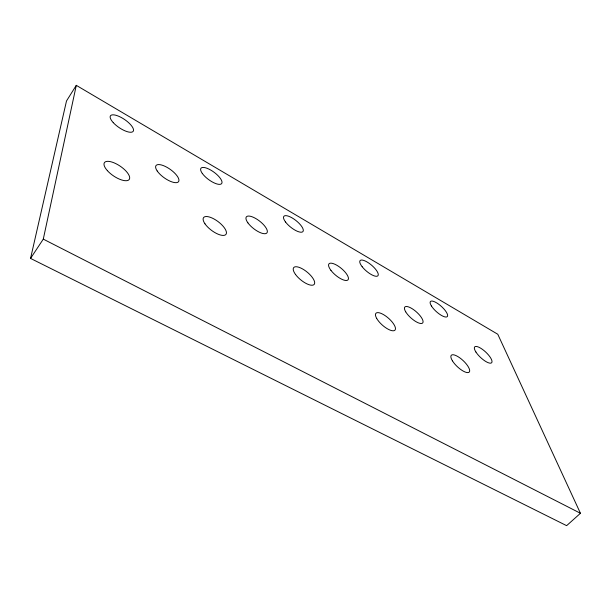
<?xml version="1.0" encoding="UTF-8"?>
<svg xmlns="http://www.w3.org/2000/svg" width="611" height="611" viewBox="0 0 611 611"><rect width="100%" height="100%" fill="white"/><g stroke="black" fill="none" stroke-linecap="round" stroke-linejoin="round"><path stroke-width="0.92" d="M30.55 258.407L43.289 239.13L76.291 85.341L497.774 334.248L580.45 513.286L566.626 525.659L30.55 258.407L66.5 100.975L76.291 85.341M43.289 239.13L580.45 513.286M285.558 222.03A12.212 4.246 38.5 0 0 302.575 231.882A12.212 4.246 38.5 0 0 292.081 217.89A12.212 4.246 38.5 0 0 285.558 222.03M247.921 222.87A13.037 4.804 37.8 0 0 266.396 233.349A13.037 4.804 37.8 0 0 255.619 218.433A13.037 4.804 37.8 0 0 247.921 222.87M295.525 274.469A13.259 5.041 39.3 0 0 313.932 284.657A13.259 5.041 39.3 0 0 302.376 268.832A13.259 5.041 39.3 0 0 295.525 274.469M202.302 173.432A12.877 4.567 36.4 0 0 220.831 184.163A12.877 4.567 36.4 0 0 210.78 170.095A12.877 4.567 36.4 0 0 202.302 173.432M157.203 170.981A13.847 5.178 35.4 0 0 177.434 182.452A13.847 5.178 35.4 0 0 167.2 167.445A13.847 5.178 35.4 0 0 157.203 170.981M431.435 305.996A11.296 3.62 41.8 0 0 446.595 316.972A11.296 3.62 41.8 0 0 438.561 304.141A11.296 3.62 41.8 0 0 431.435 305.996M475.938 352.051A11.594 3.727 43.1 0 0 491.198 363.041A11.594 3.727 43.1 0 0 482.407 349.347A11.594 3.727 43.1 0 0 475.938 352.051M452.423 360.826A12.281 4.201 43.1 0 0 468.713 372.435A12.281 4.201 43.1 0 0 459.701 357.779A12.281 4.201 43.1 0 0 452.423 360.826M405.704 311.824A11.96 4.071 41.7 0 0 421.873 323.425A11.96 4.071 41.7 0 0 413.7 309.739A11.96 4.071 41.7 0 0 405.704 311.824M362.17 266.74A11.701 3.926 40.3 0 0 377.85 275.821A11.701 3.926 40.3 0 0 367.012 261.936A11.701 3.926 40.3 0 0 362.17 266.74M330.941 270.36A12.426 4.43 39.9 0 0 347.88 279.968A12.426 4.43 39.9 0 0 336.692 265.174A12.426 4.43 39.9 0 0 330.941 270.36M376.674 318.4A12.701 4.605 41.4 0 0 393.996 330.696A12.701 4.605 41.4 0 0 385.724 316.04A12.701 4.605 41.4 0 0 376.674 318.4M204.99 223.832A14 5.476 36.8 0 0 225.184 235.021A14 5.476 36.8 0 0 214.148 219.051A14 5.476 36.8 0 0 204.99 223.832M107.383 170.66A14.992 5.904 34 0 0 129.112 179.611A14.992 5.904 34 0 0 114.005 162.809A14.992 5.904 34 0 0 107.383 170.66M113.264 122.643A13.748 4.88 34.2 0 0 133.015 131.51A13.748 4.88 34.2 0 0 119.221 116.487A13.748 4.88 34.2 0 0 113.264 122.643"/></g></svg>
